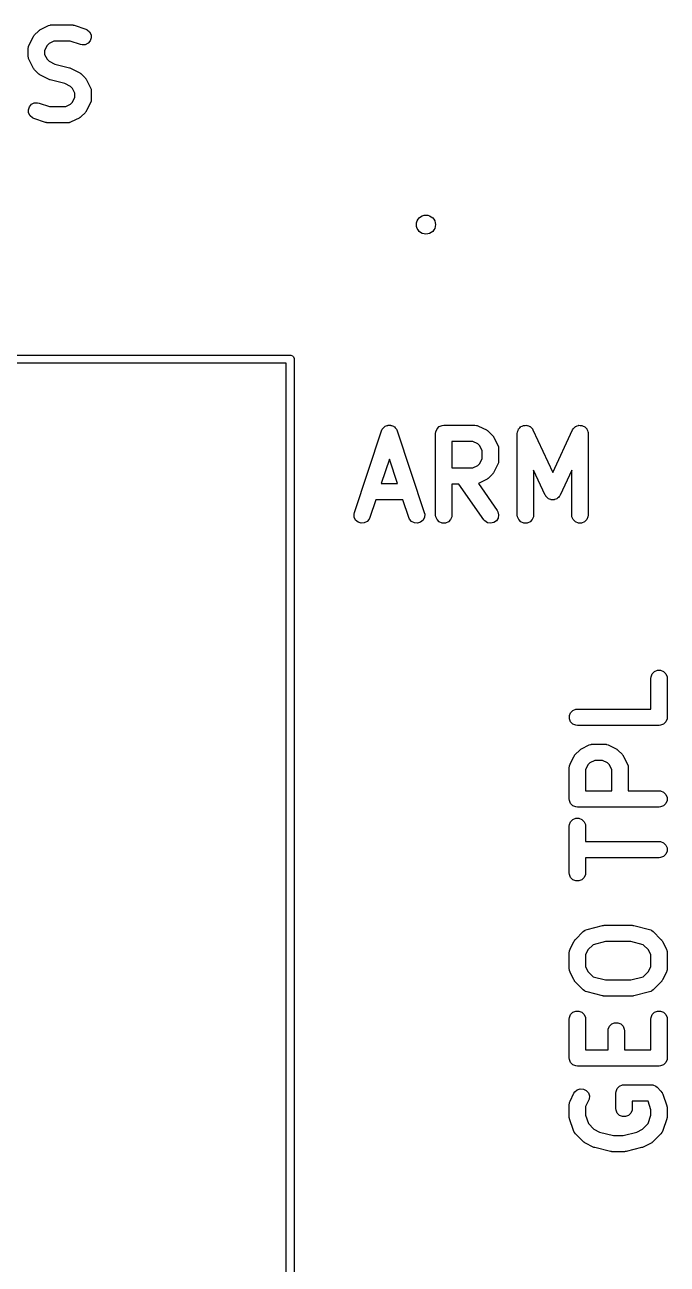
# Model space of a CAD drawing. Extents: x 4.82 to 6.78, y -4.8 to -2.93.
# Drawn here: x 6.313 to 6.778, y -3.828 to -2.932 of the extents above; entities that cross this region are included whole.
import ezdxf

# ---------------------------------------------------------------- set-up
doc = ezdxf.new("R2010")
doc.units = 0
doc.header["$MEASUREMENT"] = 0
doc.layers.add('BLACK', color=7, linetype='CONTINUOUS')

msp = doc.modelspace()

# ---------------------------------------------------------------- linework, layer by layer
at = {"layer": 'BLACK', "linetype": 'CONTINUOUS'}
for p, q in [((6.32017, -2.93966), (6.32298, -2.93685)), ((6.32298, -2.93685), (6.32343, -2.93648)), ((6.32343, -2.93648), (6.32354, -2.93636)), ((6.32354, -2.93636), (6.32371, -2.93625)), ((6.32371, -2.93625), (6.32388, -2.93612)), ((6.32388, -2.93612), (6.32402, -2.93606)), ((6.32402, -2.93606), (6.32452, -2.93575)), ((6.32452, -2.93575), (6.33014, -2.93293)), ((6.33014, -2.93293), (6.33122, -2.93252)), ((6.33122, -2.93252), (6.33143, -2.9325)), ((6.33143, -2.9325), (6.33163, -2.93242)), ((6.33163, -2.93242), (6.33278, -2.93231)), ((6.33278, -2.93231), (6.34684, -2.93231)), ((6.34684, -2.93231), (6.34743, -2.93237)), ((6.34743, -2.93237), (6.34758, -2.93236)), ((6.34758, -2.93236), (6.34779, -2.9324)), ((6.34779, -2.9324), (6.348, -2.93242)), ((6.348, -2.93242), (6.34814, -2.93248)), ((6.34814, -2.93248), (6.34871, -2.93261)), ((6.34871, -2.93261), (6.35715, -2.93543)), ((6.35715, -2.93543), (6.3582, -2.9359)), ((6.3582, -2.9359), (6.35994, -2.93741)), ((6.35994, -2.93741), (6.36098, -2.93947)), ((6.31584, -2.9479), (6.31625, -2.94682)), ((6.31625, -2.94682), (6.31906, -2.9412)), ((6.31906, -2.9412), (6.31938, -2.9407)), ((6.31938, -2.9407), (6.31944, -2.94056)), ((6.31944, -2.94056), (6.31957, -2.9404)), ((6.31957, -2.9404), (6.31968, -2.94022)), ((6.31968, -2.94022), (6.3198, -2.94012)), ((6.3198, -2.94012), (6.32017, -2.93966)), ((6.33066, -2.94588), (6.3292, -2.94734)), ((6.33418, -2.94412), (6.33066, -2.94588)), ((6.34588, -2.94412), (6.33418, -2.94412)), ((6.35341, -2.94663), (6.34588, -2.94412)), ((6.35454, -2.94689), (6.35341, -2.94663)), ((6.35684, -2.94672), (6.35454, -2.94689)), ((6.3589, -2.94569), (6.35684, -2.94672)), ((6.36041, -2.94395), (6.3589, -2.94569)), ((6.36114, -2.94177), (6.36041, -2.94395)), ((6.36098, -2.93947), (6.36114, -2.94177)), ((6.31563, -2.94946), (6.31574, -2.94831)), ((6.31563, -2.95509), (6.31563, -2.94946)), ((6.31574, -2.95624), (6.31563, -2.95509)), ((6.31574, -2.94831), (6.31582, -2.94812)), ((6.31582, -2.94812), (6.31584, -2.9479)), ((6.3292, -2.94734), (6.32744, -2.95086)), ((6.32744, -2.95086), (6.32744, -2.95369)), ((6.32744, -2.95369), (6.3292, -2.95721)), ((6.31582, -2.95644), (6.31574, -2.95624)), ((6.31584, -2.95665), (6.31582, -2.95644)), ((6.31625, -2.95773), (6.31584, -2.95665)), ((6.31906, -2.96335), (6.31625, -2.95773)), ((6.31938, -2.96385), (6.31906, -2.96335)), ((6.31944, -2.96399), (6.31938, -2.96385)), ((6.31957, -2.96416), (6.31944, -2.96399)), ((6.31968, -2.96433), (6.31957, -2.96416)), ((6.3198, -2.96444), (6.31968, -2.96433)), ((6.32017, -2.96489), (6.3198, -2.96444)), ((6.3292, -2.95721), (6.33066, -2.95867)), ((6.33066, -2.95867), (6.33484, -2.96076)), ((6.33484, -2.96076), (6.34546, -2.96342)), ((6.34546, -2.96342), (6.34555, -2.96345)), ((6.34555, -2.96345), (6.34559, -2.96345)), ((6.34559, -2.96345), (6.34607, -2.96364)), ((6.34607, -2.96364), (6.34655, -2.96381)), ((6.34655, -2.96381), (6.34659, -2.96383)), ((6.34659, -2.96383), (6.34667, -2.96387)), ((6.34667, -2.96387), (6.3523, -2.96668)), ((6.32298, -2.9677), (6.32017, -2.96489)), ((6.32343, -2.96807), (6.32298, -2.9677)), ((6.32354, -2.96819), (6.32343, -2.96807)), ((6.32371, -2.9683), (6.32354, -2.96819)), ((6.32388, -2.96843), (6.32371, -2.9683)), ((6.32402, -2.96849), (6.32388, -2.96843)), ((6.32452, -2.96881), (6.32402, -2.96849)), ((6.33014, -2.97162), (6.32452, -2.96881)), ((6.33023, -2.97165), (6.33014, -2.97162)), ((6.33026, -2.97168), (6.33023, -2.97165)), ((6.33074, -2.97185), (6.33026, -2.97168)), ((6.33122, -2.97203), (6.33074, -2.97185)), ((6.33127, -2.97204), (6.33122, -2.97203)), ((6.33135, -2.97207), (6.33127, -2.97204)), ((6.34197, -2.97472), (6.33135, -2.97207)), ((6.3523, -2.96668), (6.35279, -2.96699)), ((6.35279, -2.96699), (6.35294, -2.96705)), ((6.35294, -2.96705), (6.3531, -2.96718)), ((6.3531, -2.96718), (6.35328, -2.9673)), ((6.35328, -2.9673), (6.35338, -2.96741)), ((6.35338, -2.96741), (6.35383, -2.96779)), ((6.35383, -2.96779), (6.35664, -2.9706)), ((6.35664, -2.9706), (6.35701, -2.97105)), ((6.35701, -2.97105), (6.35713, -2.97115)), ((6.35713, -2.97115), (6.35724, -2.97133)), ((6.35724, -2.97133), (6.35738, -2.97149)), ((6.35738, -2.97149), (6.35744, -2.97164)), ((6.35744, -2.97164), (6.35775, -2.97213)), ((6.35775, -2.97213), (6.36056, -2.97776)), ((6.34616, -2.97681), (6.34197, -2.97472)), ((6.34761, -2.97827), (6.34616, -2.97681)), ((6.34937, -2.98179), (6.34761, -2.97827)), ((6.34937, -2.98463), (6.34937, -2.98179)), ((6.36056, -2.97776), (6.36098, -2.97884)), ((6.36098, -2.97884), (6.36099, -2.97905)), ((6.36099, -2.97905), (6.36107, -2.97925)), ((6.36107, -2.97925), (6.36118, -2.9804)), ((6.36118, -2.9804), (6.36118, -2.98602)), ((6.31567, -2.99372), (6.3164, -2.99153)), ((6.3164, -2.99153), (6.31791, -2.98979)), ((6.31791, -2.98979), (6.31997, -2.98876)), ((6.31997, -2.98876), (6.32227, -2.9886)), ((6.32227, -2.9886), (6.3234, -2.98886)), ((6.3234, -2.98886), (6.33093, -2.99137)), ((6.33093, -2.99137), (6.34264, -2.99137)), ((6.34264, -2.99137), (6.34616, -2.9896)), ((6.34616, -2.9896), (6.34761, -2.98815)), ((6.34761, -2.98815), (6.34937, -2.98463)), ((6.36056, -2.98866), (6.35775, -2.99429)), ((6.36098, -2.98758), (6.36056, -2.98866)), ((6.36099, -2.98737), (6.36098, -2.98758)), ((6.36107, -2.98717), (6.36099, -2.98737)), ((6.36118, -2.98602), (6.36107, -2.98717)), ((6.31584, -2.99602), (6.31567, -2.99372)), ((6.31687, -2.99808), (6.31584, -2.99602)), ((6.31861, -2.99959), (6.31687, -2.99808)), ((6.31967, -3.00006), (6.31861, -2.99959)), ((6.3281, -3.00287), (6.31967, -3.00006)), ((6.3523, -2.99974), (6.34667, -3.00255)), ((6.35279, -2.99943), (6.3523, -2.99974)), ((6.35294, -2.99937), (6.35279, -2.99943)), ((6.3531, -2.99924), (6.35294, -2.99937)), ((6.35328, -2.99912), (6.3531, -2.99924)), ((6.35338, -2.99901), (6.35328, -2.99912)), ((6.35383, -2.99863), (6.35338, -2.99901)), ((6.35664, -2.99582), (6.35383, -2.99863)), ((6.35701, -2.99537), (6.35664, -2.99582)), ((6.35713, -2.99527), (6.35701, -2.99537)), ((6.35724, -2.99509), (6.35713, -2.99527)), ((6.35738, -2.99493), (6.35724, -2.99509)), ((6.35744, -2.99478), (6.35738, -2.99493)), ((6.35775, -2.99429), (6.35744, -2.99478)), ((6.32867, -3.003), (6.3281, -3.00287)), ((6.32882, -3.00306), (6.32867, -3.003)), ((6.32903, -3.00308), (6.32882, -3.00306)), ((6.32923, -3.00313), (6.32903, -3.00308)), ((6.32939, -3.00312), (6.32923, -3.00313)), ((6.32997, -3.00318), (6.32939, -3.00312)), ((6.34403, -3.00318), (6.32997, -3.00318)), ((6.34518, -3.00306), (6.34403, -3.00318)), ((6.34538, -3.00298), (6.34518, -3.00306)), ((6.34559, -3.00297), (6.34538, -3.00298)), ((6.34667, -3.00255), (6.34559, -3.00297)), ((5.12695, -3.17102), (6.5049, -3.17102)), ((6.50195, -3.17693), (5.1299, -3.17693)), ((6.50195, -4.54898), (6.50195, -3.17693)), ((6.5049, -3.17102), (6.50548, -3.17108)), ((6.50548, -3.17108), (6.50654, -3.17152)), ((6.50654, -3.17152), (6.50736, -3.17234)), ((6.50736, -3.17234), (6.5078, -3.1734)), ((6.5078, -3.1734), (6.50785, -3.17398)), ((6.50785, -3.17398), (6.50785, -4.55193)), ((6.5715, -3.22465), (6.57177, -3.22433)), ((6.57177, -3.22433), (6.57196, -3.22395)), ((6.57196, -3.22395), (6.57252, -3.22347)), ((6.57252, -3.22347), (6.57301, -3.22291)), ((6.57301, -3.22291), (6.57338, -3.22272)), ((6.57338, -3.22272), (6.5737, -3.22244)), ((6.5737, -3.22244), (6.57441, -3.22221)), ((6.57441, -3.22221), (6.57507, -3.22188)), ((6.57507, -3.22188), (6.57549, -3.22185)), ((6.57549, -3.22185), (6.57589, -3.22171)), ((6.57589, -3.22171), (6.57663, -3.22177)), ((6.57663, -3.22177), (6.57737, -3.22171)), ((6.57737, -3.22171), (6.57777, -3.22185)), ((6.57777, -3.22185), (6.57819, -3.22188)), ((6.57819, -3.22188), (6.57885, -3.22221)), ((6.57885, -3.22221), (6.57955, -3.22244)), ((6.57955, -3.22244), (6.57987, -3.22272)), ((6.57987, -3.22272), (6.58025, -3.22291)), ((6.58025, -3.22291), (6.58073, -3.22347)), ((6.58073, -3.22347), (6.58129, -3.22395)), ((6.58129, -3.22395), (6.58148, -3.22433)), ((6.58148, -3.22433), (6.58176, -3.22465)), ((6.61021, -3.22642), (6.61109, -3.22429)), ((6.61109, -3.22429), (6.61272, -3.22266)), ((6.61272, -3.22266), (6.61485, -3.22178)), ((6.61485, -3.22178), (6.616, -3.22167)), ((6.616, -3.22167), (6.6385, -3.22167)), ((6.6385, -3.22167), (6.63965, -3.22178)), ((6.63965, -3.22178), (6.63984, -3.22186)), ((6.63984, -3.22186), (6.64006, -3.22188)), ((6.64006, -3.22188), (6.64114, -3.22229)), ((6.64114, -3.22229), (6.64676, -3.2251)), ((6.66965, -3.22547), (6.67, -3.22451)), ((6.67, -3.22451), (6.67009, -3.22441)), ((6.67009, -3.22441), (6.67014, -3.22429)), ((6.67014, -3.22429), (6.67087, -3.22357)), ((6.67087, -3.22357), (6.67156, -3.22281)), ((6.67156, -3.22281), (6.67168, -3.22275)), ((6.67168, -3.22275), (6.67177, -3.22266)), ((6.67177, -3.22266), (6.67272, -3.22227)), ((6.67272, -3.22227), (6.67365, -3.22184)), ((6.67365, -3.22184), (6.67378, -3.22183)), ((6.67378, -3.22183), (6.6739, -3.22178)), ((6.6739, -3.22178), (6.67493, -3.22178)), ((6.67493, -3.22178), (6.67595, -3.22173)), ((6.67595, -3.22173), (6.67607, -3.22178)), ((6.67607, -3.22178), (6.67621, -3.22178)), ((6.67621, -3.22178), (6.67715, -3.22217)), ((6.67715, -3.22217), (6.67812, -3.22252)), ((6.67812, -3.22252), (6.67821, -3.22261)), ((6.67821, -3.22261), (6.67833, -3.22266)), ((6.67833, -3.22266), (6.67906, -3.22339)), ((6.67906, -3.22339), (6.67981, -3.22408)), ((6.67981, -3.22408), (6.67991, -3.22423)), ((6.67991, -3.22423), (6.67996, -3.22429)), ((6.67996, -3.22429), (6.68002, -3.22442)), ((6.68002, -3.22442), (6.6804, -3.22507)), ((6.70907, -3.22507), (6.70946, -3.22442)), ((6.70946, -3.22442), (6.70951, -3.22429)), ((6.70951, -3.22429), (6.70957, -3.22423)), ((6.70957, -3.22423), (6.70966, -3.22408)), ((6.70966, -3.22408), (6.71042, -3.22339)), ((6.71042, -3.22339), (6.71114, -3.22266)), ((6.71114, -3.22266), (6.71126, -3.22261)), ((6.71126, -3.22261), (6.71136, -3.22252)), ((6.71136, -3.22252), (6.71232, -3.22217)), ((6.71232, -3.22217), (6.71327, -3.22178)), ((6.71327, -3.22178), (6.7134, -3.22178)), ((6.7134, -3.22178), (6.71353, -3.22173)), ((6.71353, -3.22173), (6.71455, -3.22178)), ((6.71455, -3.22178), (6.71558, -3.22178)), ((6.71558, -3.22178), (6.7157, -3.22183)), ((6.7157, -3.22183), (6.71583, -3.22184)), ((6.71583, -3.22184), (6.71676, -3.22227)), ((6.71676, -3.22227), (6.7177, -3.22266)), ((6.7177, -3.22266), (6.7178, -3.22275)), ((6.7178, -3.22275), (6.71792, -3.22281)), ((6.71792, -3.22281), (6.71861, -3.22357)), ((6.71861, -3.22357), (6.71933, -3.22429)), ((6.71933, -3.22429), (6.71938, -3.22441)), ((6.71938, -3.22441), (6.71947, -3.22451)), ((6.71947, -3.22451), (6.71982, -3.22547)), ((6.55134, -3.28476), (6.57103, -3.2257)), ((6.57103, -3.2257), (6.5715, -3.22465)), ((6.58176, -3.22465), (6.58223, -3.2257)), ((6.58223, -3.2257), (6.60192, -3.28476)), ((6.61009, -3.22757), (6.61021, -3.22642)), ((6.61009, -3.28663), (6.61009, -3.22757)), ((6.6371, -3.23348), (6.6219, -3.23348)), ((6.6219, -3.23348), (6.6219, -3.2526)), ((6.64062, -3.23524), (6.6371, -3.23348)), ((6.64676, -3.2251), (6.64726, -3.22541)), ((6.64726, -3.22541), (6.6474, -3.22547)), ((6.6474, -3.22547), (6.64756, -3.22561)), ((6.64756, -3.22561), (6.64774, -3.22572)), ((6.64774, -3.22572), (6.64784, -3.22584)), ((6.64784, -3.22584), (6.6483, -3.22621)), ((6.6483, -3.22621), (6.65111, -3.22902)), ((6.65111, -3.22902), (6.65148, -3.22947)), ((6.65148, -3.22947), (6.6516, -3.22958)), ((6.6516, -3.22958), (6.65171, -3.22975)), ((6.65171, -3.22975), (6.65184, -3.22992)), ((6.65184, -3.22992), (6.6519, -3.23006)), ((6.6519, -3.23006), (6.65221, -3.23056)), ((6.65221, -3.23056), (6.65503, -3.23618)), ((6.66915, -3.22757), (6.66922, -3.22681)), ((6.66915, -3.28663), (6.66915, -3.22757)), ((6.66922, -3.22668), (6.66924, -3.2266)), ((6.66922, -3.22681), (6.66922, -3.22668)), ((6.66924, -3.2266), (6.66926, -3.22642)), ((6.66926, -3.22642), (6.66965, -3.22547)), ((6.6804, -3.22507), (6.69474, -3.25579)), ((6.69474, -3.25579), (6.70907, -3.22507)), ((6.71982, -3.22547), (6.72022, -3.22642)), ((6.72022, -3.22642), (6.72023, -3.2266)), ((6.72023, -3.2266), (6.72026, -3.22668)), ((6.72026, -3.22668), (6.72025, -3.22681)), ((6.72025, -3.22681), (6.72033, -3.22757)), ((6.72033, -3.22757), (6.72033, -3.28663)), ((6.64208, -3.23669), (6.64062, -3.23524)), ((6.64384, -3.24021), (6.64208, -3.23669)), ((6.64384, -3.24586), (6.64384, -3.24021)), ((6.65503, -3.23618), (6.65544, -3.23726)), ((6.65544, -3.23726), (6.65545, -3.23747)), ((6.65545, -3.23747), (6.65554, -3.23767)), ((6.65554, -3.23767), (6.65565, -3.23882)), ((6.65565, -3.23882), (6.65565, -3.24726)), ((6.57663, -3.24625), (6.57076, -3.26385)), ((6.5825, -3.26385), (6.57663, -3.24625)), ((6.6371, -3.2526), (6.64062, -3.25084)), ((6.64062, -3.25084), (6.64208, -3.24938)), ((6.64208, -3.24938), (6.64384, -3.24586)), ((6.65503, -3.2499), (6.65221, -3.25552)), ((6.65544, -3.24882), (6.65503, -3.2499)), ((6.65545, -3.24861), (6.65544, -3.24882)), ((6.65554, -3.24841), (6.65545, -3.24861)), ((6.65565, -3.24726), (6.65554, -3.24841)), ((6.6219, -3.2526), (6.6371, -3.2526)), ((6.64774, -3.26036), (6.64756, -3.26047)), ((6.64784, -3.26024), (6.64774, -3.26036)), ((6.6483, -3.25987), (6.64784, -3.26024)), ((6.65111, -3.25706), (6.6483, -3.25987)), ((6.65148, -3.2566), (6.65111, -3.25706)), ((6.6516, -3.2565), (6.65148, -3.2566)), ((6.65171, -3.25632), (6.6516, -3.2565)), ((6.65184, -3.25616), (6.65171, -3.25632)), ((6.6519, -3.25602), (6.65184, -3.25616)), ((6.65221, -3.25552), (6.6519, -3.25602)), ((6.68939, -3.27225), (6.68096, -3.25419)), ((6.68096, -3.25419), (6.68096, -3.28663)), ((6.70852, -3.25419), (6.70009, -3.27225)), ((6.70852, -3.28663), (6.70852, -3.25419)), ((6.57076, -3.26385), (6.5825, -3.26385)), ((6.62698, -3.26441), (6.6219, -3.26441)), ((6.6219, -3.26441), (6.6219, -3.28663)), ((6.64491, -3.29001), (6.62698, -3.26441)), ((6.64114, -3.26379), (6.641, -3.26384)), ((6.641, -3.26384), (6.65458, -3.28324)), ((6.64676, -3.26098), (6.64114, -3.26379)), ((6.64726, -3.26066), (6.64676, -3.26098)), ((6.6474, -3.2606), (6.64726, -3.26066)), ((6.64756, -3.26047), (6.6474, -3.2606)), ((6.56682, -3.27566), (6.56255, -3.28849)), ((6.58643, -3.27566), (6.56682, -3.27566)), ((6.59071, -3.28849), (6.58643, -3.27566)), ((6.68964, -3.27267), (6.68939, -3.27225)), ((6.68969, -3.27282), (6.68964, -3.27267)), ((6.68978, -3.27292), (6.68969, -3.27282)), ((6.68998, -3.27325), (6.68978, -3.27292)), ((6.69064, -3.27385), (6.68998, -3.27325)), ((6.69124, -3.27452), (6.69064, -3.27385)), ((6.69148, -3.27463), (6.69124, -3.27452)), ((6.69168, -3.2748), (6.69148, -3.27463)), ((6.69252, -3.27511), (6.69168, -3.2748)), ((6.69333, -3.27549), (6.69252, -3.27511)), ((6.6936, -3.2755), (6.69333, -3.27549)), ((6.69384, -3.27559), (6.6936, -3.2755)), ((6.69474, -3.27555), (6.69384, -3.27559)), ((6.69564, -3.27559), (6.69474, -3.27555)), ((6.69588, -3.2755), (6.69564, -3.27559)), ((6.69614, -3.27549), (6.69588, -3.2755)), ((6.69696, -3.27511), (6.69614, -3.27549)), ((6.6978, -3.2748), (6.69696, -3.27511)), ((6.69799, -3.27463), (6.6978, -3.2748)), ((6.69823, -3.27452), (6.69799, -3.27463)), ((6.69884, -3.27385), (6.69823, -3.27452)), ((6.6995, -3.27325), (6.69884, -3.27385)), ((6.6997, -3.27292), (6.6995, -3.27325)), ((6.69979, -3.27282), (6.6997, -3.27292)), ((6.69984, -3.27267), (6.69979, -3.27282)), ((6.70009, -3.27225), (6.69984, -3.27267)), ((6.55108, -3.28589), (6.55134, -3.28476)), ((6.55125, -3.28819), (6.55108, -3.28589)), ((6.60192, -3.28476), (6.60217, -3.28589)), ((6.60217, -3.28589), (6.60201, -3.28819)), ((6.61021, -3.28778), (6.61009, -3.28663)), ((6.6219, -3.28663), (6.62179, -3.28778)), ((6.65458, -3.28324), (6.65515, -3.28425)), ((6.65515, -3.28425), (6.65565, -3.2865)), ((6.65565, -3.2865), (6.65525, -3.28877)), ((6.66926, -3.28778), (6.66915, -3.28663)), ((6.68096, -3.28663), (6.68085, -3.28778)), ((6.70863, -3.28778), (6.70852, -3.28663)), ((6.72033, -3.28663), (6.72022, -3.28778)), ((6.55228, -3.29025), (6.55125, -3.28819)), ((6.55402, -3.29176), (6.55228, -3.29025)), ((6.5562, -3.29249), (6.55402, -3.29176)), ((6.5585, -3.29232), (6.5562, -3.29249)), ((6.56056, -3.29129), (6.5585, -3.29232)), ((6.56207, -3.28955), (6.56056, -3.29129)), ((6.56255, -3.28849), (6.56207, -3.28955)), ((6.59118, -3.28955), (6.59071, -3.28849)), ((6.59269, -3.29129), (6.59118, -3.28955)), ((6.59475, -3.29232), (6.59269, -3.29129)), ((6.59705, -3.29249), (6.59475, -3.29232)), ((6.59924, -3.29176), (6.59705, -3.29249)), ((6.60098, -3.29025), (6.59924, -3.29176)), ((6.60201, -3.28819), (6.60098, -3.29025)), ((6.61109, -3.28991), (6.61021, -3.28778)), ((6.61272, -3.29154), (6.61109, -3.28991)), ((6.61485, -3.29242), (6.61272, -3.29154)), ((6.61715, -3.29242), (6.61485, -3.29242)), ((6.61928, -3.29154), (6.61715, -3.29242)), ((6.62091, -3.28991), (6.61928, -3.29154)), ((6.62179, -3.28778), (6.62091, -3.28991)), ((6.64566, -3.29089), (6.64491, -3.29001)), ((6.6476, -3.29213), (6.64566, -3.29089)), ((6.64987, -3.29253), (6.6476, -3.29213)), ((6.65212, -3.29203), (6.64987, -3.29253)), ((6.65401, -3.29071), (6.65212, -3.29203)), ((6.65525, -3.28877), (6.65401, -3.29071)), ((6.67014, -3.28991), (6.66926, -3.28778)), ((6.67177, -3.29154), (6.67014, -3.28991)), ((6.6739, -3.29242), (6.67177, -3.29154)), ((6.67621, -3.29242), (6.6739, -3.29242)), ((6.67833, -3.29154), (6.67621, -3.29242)), ((6.67996, -3.28991), (6.67833, -3.29154)), ((6.68085, -3.28778), (6.67996, -3.28991)), ((6.70951, -3.28991), (6.70863, -3.28778)), ((6.71114, -3.29154), (6.70951, -3.28991)), ((6.71327, -3.29242), (6.71114, -3.29154)), ((6.71558, -3.29242), (6.71327, -3.29242)), ((6.7177, -3.29154), (6.71558, -3.29242)), ((6.71933, -3.28991), (6.7177, -3.29154)), ((6.72022, -3.28778), (6.71933, -3.28991)), ((6.7657, -3.40462), (6.76582, -3.40347)), ((6.76582, -3.40347), (6.7667, -3.40134)), ((6.7667, -3.40134), (6.76833, -3.39971)), ((6.76833, -3.39971), (6.77046, -3.39883)), ((6.77046, -3.39883), (6.77276, -3.39883)), ((6.77276, -3.39883), (6.77489, -3.39971)), ((6.77489, -3.39971), (6.77652, -3.40134)), ((6.77652, -3.40134), (6.7774, -3.40347)), ((6.7774, -3.40347), (6.77751, -3.40462)), ((6.7657, -3.42683), (6.7657, -3.40462)), ((6.77751, -3.40462), (6.77751, -3.43274)), ((6.70676, -3.43159), (6.70764, -3.42946)), ((6.70764, -3.42946), (6.70927, -3.42783)), ((6.70927, -3.42783), (6.7114, -3.42695)), ((6.7114, -3.42695), (6.71255, -3.42683)), ((6.71255, -3.42683), (6.7657, -3.42683)), ((6.70676, -3.43389), (6.70676, -3.43159)), ((6.70764, -3.43602), (6.70676, -3.43389)), ((6.70927, -3.43765), (6.70764, -3.43602)), ((6.7114, -3.43853), (6.70927, -3.43765)), ((6.71255, -3.43864), (6.7114, -3.43853)), ((6.77161, -3.43864), (6.71255, -3.43864)), ((6.77276, -3.43853), (6.77161, -3.43864)), ((6.77489, -3.43765), (6.77276, -3.43853)), ((6.77652, -3.43602), (6.77489, -3.43765)), ((6.7774, -3.43389), (6.77652, -3.43602)), ((6.77751, -3.43274), (6.7774, -3.43389)), ((6.71119, -3.4595), (6.714, -3.45668)), ((6.714, -3.45668), (6.71445, -3.45631)), ((6.71445, -3.45631), (6.71456, -3.4562)), ((6.71456, -3.4562), (6.71473, -3.45608)), ((6.71473, -3.45608), (6.7149, -3.45595)), ((6.7149, -3.45595), (6.71504, -3.45589)), ((6.71504, -3.45589), (6.71554, -3.45558)), ((6.71554, -3.45558), (6.72116, -3.45277)), ((6.72116, -3.45277), (6.72224, -3.45235)), ((6.72224, -3.45235), (6.72245, -3.45234)), ((6.72245, -3.45234), (6.72265, -3.45226)), ((6.72265, -3.45226), (6.7238, -3.45214)), ((6.7238, -3.45214), (6.73224, -3.45214)), ((6.73224, -3.45214), (6.73339, -3.45226)), ((6.73339, -3.45226), (6.73359, -3.45234)), ((6.73359, -3.45234), (6.7338, -3.45235)), ((6.7338, -3.45235), (6.73488, -3.45277)), ((6.73488, -3.45277), (6.7405, -3.45558)), ((6.7405, -3.45558), (6.741, -3.45589)), ((6.741, -3.45589), (6.74114, -3.45595)), ((6.74114, -3.45595), (6.7413, -3.45608)), ((6.7413, -3.45608), (6.74148, -3.4562)), ((6.74148, -3.4562), (6.74158, -3.45631)), ((6.74158, -3.45631), (6.74204, -3.45668)), ((6.74204, -3.45668), (6.74485, -3.4595)), ((6.70727, -3.46666), (6.71008, -3.46103)), ((6.71008, -3.46103), (6.71039, -3.46054)), ((6.71039, -3.46054), (6.71045, -3.46039)), ((6.71045, -3.46039), (6.71059, -3.46023)), ((6.71059, -3.46023), (6.7107, -3.46005)), ((6.7107, -3.46005), (6.71082, -3.45995)), ((6.71082, -3.45995), (6.71119, -3.4595)), ((6.72167, -3.46571), (6.72022, -3.46717)), ((6.72519, -3.46395), (6.72167, -3.46571)), ((6.73084, -3.46395), (6.72519, -3.46395)), ((6.73436, -3.46571), (6.73084, -3.46395)), ((6.73582, -3.46717), (6.73436, -3.46571)), ((6.74485, -3.4595), (6.74522, -3.45995)), ((6.74522, -3.45995), (6.74534, -3.46005)), ((6.74534, -3.46005), (6.74545, -3.46023)), ((6.74545, -3.46023), (6.74558, -3.46039)), ((6.74558, -3.46039), (6.74564, -3.46054)), ((6.74564, -3.46054), (6.74596, -3.46103)), ((6.74596, -3.46103), (6.74877, -3.46666)), ((6.70665, -3.4693), (6.70676, -3.46814)), ((6.70665, -3.49179), (6.70665, -3.4693)), ((6.70676, -3.46814), (6.70684, -3.46795)), ((6.70684, -3.46795), (6.70686, -3.46774)), ((6.70686, -3.46774), (6.70727, -3.46666)), ((6.72022, -3.46717), (6.71846, -3.47069)), ((6.71846, -3.47069), (6.71846, -3.48589)), ((6.73758, -3.47069), (6.73582, -3.46717)), ((6.73758, -3.48589), (6.73758, -3.47069)), ((6.74877, -3.46666), (6.74918, -3.46774)), ((6.74918, -3.46774), (6.7492, -3.46795)), ((6.7492, -3.46795), (6.74928, -3.46814)), ((6.74928, -3.46814), (6.74939, -3.4693)), ((6.74939, -3.4693), (6.74939, -3.48589)), ((6.70676, -3.49295), (6.70665, -3.49179)), ((6.70764, -3.49508), (6.70676, -3.49295)), ((6.71846, -3.48589), (6.73758, -3.48589)), ((6.74939, -3.48589), (6.77161, -3.48589)), ((6.77161, -3.48589), (6.77276, -3.486)), ((6.77276, -3.486), (6.77489, -3.48688)), ((6.77489, -3.48688), (6.77652, -3.48851)), ((6.77652, -3.48851), (6.7774, -3.49064)), ((6.7774, -3.49295), (6.77652, -3.49508)), ((6.7774, -3.49064), (6.7774, -3.49295)), ((6.70927, -3.4967), (6.70764, -3.49508)), ((6.7114, -3.49759), (6.70927, -3.4967)), ((6.71255, -3.4977), (6.7114, -3.49759)), ((6.77161, -3.4977), (6.71255, -3.4977)), ((6.77276, -3.49759), (6.77161, -3.4977)), ((6.77489, -3.4967), (6.77276, -3.49759)), ((6.77652, -3.49508), (6.77489, -3.4967)), ((6.70665, -3.51148), (6.70676, -3.51033)), ((6.70676, -3.51033), (6.70764, -3.5082)), ((6.70764, -3.5082), (6.70927, -3.50657)), ((6.70927, -3.50657), (6.7114, -3.50569)), ((6.7114, -3.50569), (6.7137, -3.50569)), ((6.7137, -3.50569), (6.71583, -3.50657)), ((6.71583, -3.50657), (6.71746, -3.5082)), ((6.71746, -3.5082), (6.71834, -3.51033)), ((6.71834, -3.51033), (6.71846, -3.51148)), ((6.70665, -3.54522), (6.70665, -3.51148)), ((6.71846, -3.51148), (6.71846, -3.52245)), ((6.71846, -3.52245), (6.77161, -3.52245)), ((6.77161, -3.52245), (6.77276, -3.52256)), ((6.77276, -3.52256), (6.77489, -3.52344)), ((6.77489, -3.52344), (6.77652, -3.52507)), ((6.77652, -3.52507), (6.7774, -3.5272)), ((6.7774, -3.5272), (6.7774, -3.5295)), ((6.77161, -3.53426), (6.71846, -3.53426)), ((6.71846, -3.53426), (6.71846, -3.54522)), ((6.77276, -3.53414), (6.77161, -3.53426)), ((6.77489, -3.53326), (6.77276, -3.53414)), ((6.77652, -3.53163), (6.77489, -3.53326)), ((6.7774, -3.5295), (6.77652, -3.53163)), ((6.70676, -3.54638), (6.70665, -3.54522)), ((6.70764, -3.54851), (6.70676, -3.54638)), ((6.71834, -3.54638), (6.71746, -3.54851)), ((6.71846, -3.54522), (6.71834, -3.54638)), ((6.70927, -3.55014), (6.70764, -3.54851)), ((6.7114, -3.55102), (6.70927, -3.55014)), ((6.7137, -3.55102), (6.7114, -3.55102)), ((6.71583, -3.55014), (6.7137, -3.55102)), ((6.71746, -3.54851), (6.71583, -3.55014)), ((6.71119, -3.59325), (6.71681, -3.58763)), ((6.71681, -3.58763), (6.71771, -3.5869)), ((6.71771, -3.5869), (6.71811, -3.58673)), ((6.71811, -3.58673), (6.71847, -3.58647)), ((6.71847, -3.58647), (6.71956, -3.58608)), ((6.71956, -3.58608), (6.73081, -3.58326)), ((6.73081, -3.58326), (6.731, -3.58323)), ((6.731, -3.58323), (6.73109, -3.5832)), ((6.73109, -3.5832), (6.73152, -3.58316)), ((6.73152, -3.58316), (6.73195, -3.58309)), ((6.73195, -3.58309), (6.73204, -3.58311)), ((6.73204, -3.58311), (6.73224, -3.58309)), ((6.73224, -3.58309), (6.75192, -3.58309)), ((6.75192, -3.58309), (6.75212, -3.58311)), ((6.75212, -3.58311), (6.75221, -3.58309)), ((6.75221, -3.58309), (6.75264, -3.58316)), ((6.75264, -3.58316), (6.75307, -3.5832)), ((6.75307, -3.5832), (6.75315, -3.58323)), ((6.75315, -3.58323), (6.75335, -3.58326)), ((6.75335, -3.58326), (6.7646, -3.58608)), ((6.7646, -3.58608), (6.76569, -3.58647)), ((6.76569, -3.58647), (6.76605, -3.58673)), ((6.76605, -3.58673), (6.76645, -3.5869)), ((6.76645, -3.5869), (6.76735, -3.58763)), ((6.76735, -3.58763), (6.77297, -3.59325)), ((6.70686, -3.60149), (6.70727, -3.60041)), ((6.70727, -3.60041), (6.71008, -3.59479)), ((6.71008, -3.59479), (6.71039, -3.59429)), ((6.71039, -3.59429), (6.71045, -3.59415)), ((6.71045, -3.59415), (6.71059, -3.59399)), ((6.71059, -3.59399), (6.7107, -3.59381)), ((6.7107, -3.59381), (6.71082, -3.59371)), ((6.71082, -3.59371), (6.71119, -3.59325)), ((6.72401, -3.59714), (6.72022, -3.60093)), ((6.73296, -3.5949), (6.72401, -3.59714)), ((6.7512, -3.5949), (6.73296, -3.5949)), ((6.76015, -3.59714), (6.7512, -3.5949)), ((6.76394, -3.60093), (6.76015, -3.59714)), ((6.77297, -3.59325), (6.77334, -3.59371)), ((6.77334, -3.59371), (6.77346, -3.59381)), ((6.77346, -3.59381), (6.77357, -3.59399)), ((6.77357, -3.59399), (6.77371, -3.59415)), ((6.77371, -3.59415), (6.77377, -3.59429)), ((6.77377, -3.59429), (6.77408, -3.59479)), ((6.77408, -3.59479), (6.77689, -3.60041)), ((6.77689, -3.60041), (6.7773, -3.60149)), ((6.70665, -3.60305), (6.70676, -3.6019)), ((6.70665, -3.6143), (6.70665, -3.60305)), ((6.70676, -3.6019), (6.70684, -3.60171)), ((6.70684, -3.60171), (6.70686, -3.60149)), ((6.72022, -3.60093), (6.71846, -3.60445)), ((6.71846, -3.60445), (6.71846, -3.61291)), ((6.7657, -3.60445), (6.76394, -3.60093)), ((6.7657, -3.61291), (6.7657, -3.60445)), ((6.7773, -3.60149), (6.77732, -3.60171)), ((6.77732, -3.60171), (6.7774, -3.6019)), ((6.7774, -3.6019), (6.77751, -3.60305)), ((6.77751, -3.60305), (6.77751, -3.6143)), ((6.70676, -3.61545), (6.70665, -3.6143)), ((6.70684, -3.61565), (6.70676, -3.61545)), ((6.70686, -3.61586), (6.70684, -3.61565)), ((6.70727, -3.61694), (6.70686, -3.61586)), ((6.71008, -3.62257), (6.70727, -3.61694)), ((6.71846, -3.61291), (6.72022, -3.61643)), ((6.72022, -3.61643), (6.72401, -3.62022)), ((6.76015, -3.62022), (6.76394, -3.61643)), ((6.76394, -3.61643), (6.7657, -3.61291)), ((6.77689, -3.61694), (6.77408, -3.62257)), ((6.7773, -3.61586), (6.77689, -3.61694)), ((6.77732, -3.61565), (6.7773, -3.61586)), ((6.7774, -3.61545), (6.77732, -3.61565)), ((6.77751, -3.6143), (6.7774, -3.61545)), ((6.71039, -3.62306), (6.71008, -3.62257)), ((6.71045, -3.62321), (6.71039, -3.62306)), ((6.71059, -3.62337), (6.71045, -3.62321)), ((6.7107, -3.62355), (6.71059, -3.62337)), ((6.71082, -3.62365), (6.7107, -3.62355)), ((6.71119, -3.6241), (6.71082, -3.62365)), ((6.71681, -3.62973), (6.71119, -3.6241)), ((6.72401, -3.62022), (6.73296, -3.62246)), ((6.73296, -3.62246), (6.7512, -3.62246)), ((6.7512, -3.62246), (6.76015, -3.62022)), ((6.77297, -3.6241), (6.76735, -3.62973)), ((6.77334, -3.62365), (6.77297, -3.6241)), ((6.77346, -3.62355), (6.77334, -3.62365)), ((6.77357, -3.62337), (6.77346, -3.62355)), ((6.77371, -3.62321), (6.77357, -3.62337)), ((6.77377, -3.62306), (6.77371, -3.62321)), ((6.77408, -3.62257), (6.77377, -3.62306)), ((6.71771, -3.63046), (6.71681, -3.62973)), ((6.71811, -3.63063), (6.71771, -3.63046)), ((6.71847, -3.63089), (6.71811, -3.63063)), ((6.71956, -3.63128), (6.71847, -3.63089)), ((6.73081, -3.63409), (6.71956, -3.63128)), ((6.731, -3.63412), (6.73081, -3.63409)), ((6.73109, -3.63416), (6.731, -3.63412)), ((6.73152, -3.6342), (6.73109, -3.63416)), ((6.73195, -3.63426), (6.73152, -3.6342)), ((6.73204, -3.63425), (6.73195, -3.63426)), ((6.73224, -3.63427), (6.73204, -3.63425)), ((6.75192, -3.63427), (6.73224, -3.63427)), ((6.75212, -3.63425), (6.75192, -3.63427)), ((6.75221, -3.63426), (6.75212, -3.63425)), ((6.75264, -3.6342), (6.75221, -3.63426)), ((6.75307, -3.63416), (6.75264, -3.6342)), ((6.75315, -3.63412), (6.75307, -3.63416)), ((6.75335, -3.63409), (6.75315, -3.63412)), ((6.7646, -3.63128), (6.75335, -3.63409)), ((6.76569, -3.63089), (6.7646, -3.63128)), ((6.76605, -3.63063), (6.76569, -3.63089)), ((6.76645, -3.63046), (6.76605, -3.63063)), ((6.76735, -3.62973), (6.76645, -3.63046)), ((6.70927, -3.64595), (6.7114, -3.64507)), ((6.7114, -3.64507), (6.7137, -3.64507)), ((6.7137, -3.64507), (6.71583, -3.64595)), ((6.76833, -3.64595), (6.77046, -3.64507)), ((6.77046, -3.64507), (6.77276, -3.64507)), ((6.77276, -3.64507), (6.77489, -3.64595)), ((6.70665, -3.65086), (6.70676, -3.64971)), ((6.70665, -3.67898), (6.70665, -3.65086)), ((6.70676, -3.64971), (6.70764, -3.64758)), ((6.70764, -3.64758), (6.70927, -3.64595)), ((6.71583, -3.64595), (6.71746, -3.64758)), ((6.71746, -3.64758), (6.71834, -3.64971)), ((6.71834, -3.64971), (6.71846, -3.65086)), ((6.71846, -3.65086), (6.71846, -3.67308)), ((6.73576, -3.65602), (6.73739, -3.65439)), ((6.73739, -3.65439), (6.73952, -3.6535)), ((6.73952, -3.6535), (6.74183, -3.6535)), ((6.74183, -3.6535), (6.74395, -3.65439)), ((6.74395, -3.65439), (6.74558, -3.65602)), ((6.7657, -3.65086), (6.76582, -3.64971)), ((6.7657, -3.67308), (6.7657, -3.65086)), ((6.76582, -3.64971), (6.7667, -3.64758)), ((6.7667, -3.64758), (6.76833, -3.64595)), ((6.77489, -3.64595), (6.77652, -3.64758)), ((6.77652, -3.64758), (6.7774, -3.64971)), ((6.7774, -3.64971), (6.77751, -3.65086)), ((6.77751, -3.65086), (6.77751, -3.67898)), ((6.73477, -3.6593), (6.73488, -3.65814)), ((6.73477, -3.67308), (6.73477, -3.6593)), ((6.73488, -3.65814), (6.73576, -3.65602)), ((6.74558, -3.65602), (6.74647, -3.65814)), ((6.74647, -3.65814), (6.74658, -3.6593)), ((6.74658, -3.6593), (6.74658, -3.67308)), ((6.70676, -3.68013), (6.70665, -3.67898)), ((6.70764, -3.68226), (6.70676, -3.68013)), ((6.71846, -3.67308), (6.73477, -3.67308)), ((6.74658, -3.67308), (6.7657, -3.67308)), ((6.7774, -3.68013), (6.77652, -3.68226)), ((6.77751, -3.67898), (6.7774, -3.68013)), ((6.70927, -3.68389), (6.70764, -3.68226)), ((6.7114, -3.68477), (6.70927, -3.68389)), ((6.71255, -3.68489), (6.7114, -3.68477)), ((6.77161, -3.68489), (6.71255, -3.68489)), ((6.77276, -3.68477), (6.77161, -3.68489)), ((6.77489, -3.68389), (6.77276, -3.68477)), ((6.77652, -3.68226), (6.77489, -3.68389)), ((6.74302, -3.69938), (6.74515, -3.6985)), ((6.74515, -3.6985), (6.7463, -3.69839)), ((6.7463, -3.69839), (6.76598, -3.69839)), ((6.76598, -3.69839), (6.76714, -3.6985)), ((6.76714, -3.6985), (6.76926, -3.69938)), ((6.70727, -3.71009), (6.71008, -3.70446)), ((6.71008, -3.70446), (6.7107, -3.70348)), ((6.7107, -3.70348), (6.71244, -3.70197)), ((6.71244, -3.70197), (6.71463, -3.70124)), ((6.71463, -3.70124), (6.71692, -3.70141)), ((6.71692, -3.70141), (6.71899, -3.70244)), ((6.71899, -3.70244), (6.72049, -3.70418)), ((6.72049, -3.70418), (6.72122, -3.70636)), ((6.72122, -3.70636), (6.72106, -3.70866)), ((6.74039, -3.70429), (6.74051, -3.70314)), ((6.74039, -3.71554), (6.74039, -3.70429)), ((6.74051, -3.70314), (6.74139, -3.70101)), ((6.74139, -3.70101), (6.74302, -3.69938)), ((6.76926, -3.69938), (6.76926, -3.69938)), ((6.76926, -3.69938), (6.77016, -3.70012)), ((6.77016, -3.70012), (6.77297, -3.70293)), ((6.77297, -3.70293), (6.77371, -3.70382)), ((6.77371, -3.70382), (6.77379, -3.70402)), ((6.77379, -3.70402), (6.77393, -3.70418)), ((6.77393, -3.70418), (6.7744, -3.70524)), ((6.7744, -3.70524), (6.77721, -3.71367)), ((6.70665, -3.71273), (6.70676, -3.71158)), ((6.70665, -3.72116), (6.70665, -3.71273)), ((6.70676, -3.71158), (6.70684, -3.71138)), ((6.70684, -3.71138), (6.70686, -3.71117)), ((6.70686, -3.71117), (6.70727, -3.71009)), ((6.72065, -3.70974), (6.71846, -3.71412)), ((6.71846, -3.71412), (6.71846, -3.72021)), ((6.72106, -3.70866), (6.72065, -3.70974)), ((6.74051, -3.71669), (6.74039, -3.71554)), ((6.74139, -3.71882), (6.74051, -3.71669)), ((6.75209, -3.71669), (6.75121, -3.71882)), ((6.7522, -3.71554), (6.75209, -3.71669)), ((6.76354, -3.7102), (6.7522, -3.7102)), ((6.7522, -3.7102), (6.7522, -3.71554)), ((6.76363, -3.71029), (6.76354, -3.7102)), ((6.7657, -3.7165), (6.76363, -3.71029)), ((6.7657, -3.72021), (6.7657, -3.7165)), ((6.77721, -3.71367), (6.77734, -3.71424)), ((6.77734, -3.71424), (6.7774, -3.71439)), ((6.7774, -3.71439), (6.77742, -3.7146)), ((6.77742, -3.7146), (6.77747, -3.7148)), ((6.77747, -3.7148), (6.77746, -3.71496)), ((6.77746, -3.71496), (6.77751, -3.71554)), ((6.77751, -3.71554), (6.77751, -3.72116)), ((6.7067, -3.72175), (6.70665, -3.72116)), ((6.70669, -3.7219), (6.7067, -3.72175)), ((6.70674, -3.72211), (6.70669, -3.7219)), ((6.70676, -3.72232), (6.70674, -3.72211)), ((6.70682, -3.72246), (6.70676, -3.72232)), ((6.70695, -3.72303), (6.70682, -3.72246)), ((6.70976, -3.73147), (6.70695, -3.72303)), ((6.71846, -3.72021), (6.72053, -3.72641)), ((6.74302, -3.72045), (6.74139, -3.71882)), ((6.74515, -3.72133), (6.74302, -3.72045)), ((6.74745, -3.72133), (6.74515, -3.72133)), ((6.74958, -3.72045), (6.74745, -3.72133)), ((6.75121, -3.71882), (6.74958, -3.72045)), ((6.76363, -3.72641), (6.7657, -3.72021)), ((6.77721, -3.72303), (6.7744, -3.73147)), ((6.77734, -3.72246), (6.77721, -3.72303)), ((6.7774, -3.72232), (6.77734, -3.72246)), ((6.77742, -3.72211), (6.7774, -3.72232)), ((6.77747, -3.7219), (6.77742, -3.72211)), ((6.77751, -3.72116), (6.77746, -3.72175)), ((6.77746, -3.72175), (6.77747, -3.7219)), ((6.71023, -3.73253), (6.70976, -3.73147)), ((6.71037, -3.73269), (6.71023, -3.73253)), ((6.71045, -3.73288), (6.71037, -3.73269)), ((6.71119, -3.73378), (6.71045, -3.73288)), ((6.71681, -3.7394), (6.71119, -3.73378)), ((6.72053, -3.72641), (6.72449, -3.73037)), ((6.72449, -3.73037), (6.72867, -3.73247)), ((6.72867, -3.73247), (6.73859, -3.73494)), ((6.73859, -3.73494), (6.74557, -3.73494)), ((6.74557, -3.73494), (6.75549, -3.73247)), ((6.75549, -3.73247), (6.75967, -3.73037)), ((6.75967, -3.73037), (6.76363, -3.72641)), ((6.77297, -3.73378), (6.76735, -3.7394)), ((6.77371, -3.73288), (6.77297, -3.73378)), ((6.77379, -3.73269), (6.77371, -3.73288)), ((6.77393, -3.73253), (6.77379, -3.73269)), ((6.7744, -3.73147), (6.77393, -3.73253)), ((6.71727, -3.73977), (6.71681, -3.7394)), ((6.71737, -3.73989), (6.71727, -3.73977)), ((6.71755, -3.74), (6.71737, -3.73989)), ((6.71771, -3.74014), (6.71755, -3.74)), ((6.71785, -3.74019), (6.71771, -3.74014)), ((6.71835, -3.74051), (6.71785, -3.74019)), ((6.72397, -3.74332), (6.71835, -3.74051)), ((6.72406, -3.74335), (6.72397, -3.74332)), ((6.72409, -3.74338), (6.72406, -3.74335)), ((6.72457, -3.74355), (6.72409, -3.74338)), ((6.72505, -3.74373), (6.72457, -3.74355)), ((6.7251, -3.74374), (6.72505, -3.74373)), ((6.72518, -3.74377), (6.7251, -3.74374)), ((6.73643, -3.74658), (6.72518, -3.74377)), ((6.75898, -3.74377), (6.74773, -3.74658)), ((6.75906, -3.74374), (6.75898, -3.74377)), ((6.75911, -3.74373), (6.75906, -3.74374)), ((6.75959, -3.74355), (6.75911, -3.74373)), ((6.76007, -3.74338), (6.75959, -3.74355)), ((6.7601, -3.74335), (6.76007, -3.74338)), ((6.76019, -3.74332), (6.7601, -3.74335)), ((6.76581, -3.74051), (6.76019, -3.74332)), ((6.76631, -3.74019), (6.76581, -3.74051)), ((6.76645, -3.74014), (6.76631, -3.74019)), ((6.76661, -3.74), (6.76645, -3.74014)), ((6.76679, -3.73989), (6.76661, -3.74)), ((6.76689, -3.73977), (6.76679, -3.73989)), ((6.76735, -3.7394), (6.76689, -3.73977)), ((6.73663, -3.74661), (6.73643, -3.74658)), ((6.73671, -3.74664), (6.73663, -3.74661)), ((6.73714, -3.74668), (6.73671, -3.74664)), ((6.73757, -3.74675), (6.73714, -3.74668)), ((6.73766, -3.74673), (6.73757, -3.74675)), ((6.73786, -3.74675), (6.73766, -3.74673)), ((6.7463, -3.74675), (6.73786, -3.74675)), ((6.7465, -3.74673), (6.7463, -3.74675)), ((6.74659, -3.74675), (6.7465, -3.74673)), ((6.74702, -3.74668), (6.74659, -3.74675)), ((6.74745, -3.74664), (6.74702, -3.74668)), ((6.74753, -3.74661), (6.74745, -3.74664)), ((6.74773, -3.74658), (6.74753, -3.74661))]:
    msp.add_line(p, q, dxfattribs=at)
at = {"layer": 'BLACK'}
msp.add_circle((6.60309, -3.07673), 0.00689, dxfattribs=at)
msp.add_circle((6.60309, -3.07673), 0.00689, dxfattribs=at)

doc.saveas('drawing.dxf')
